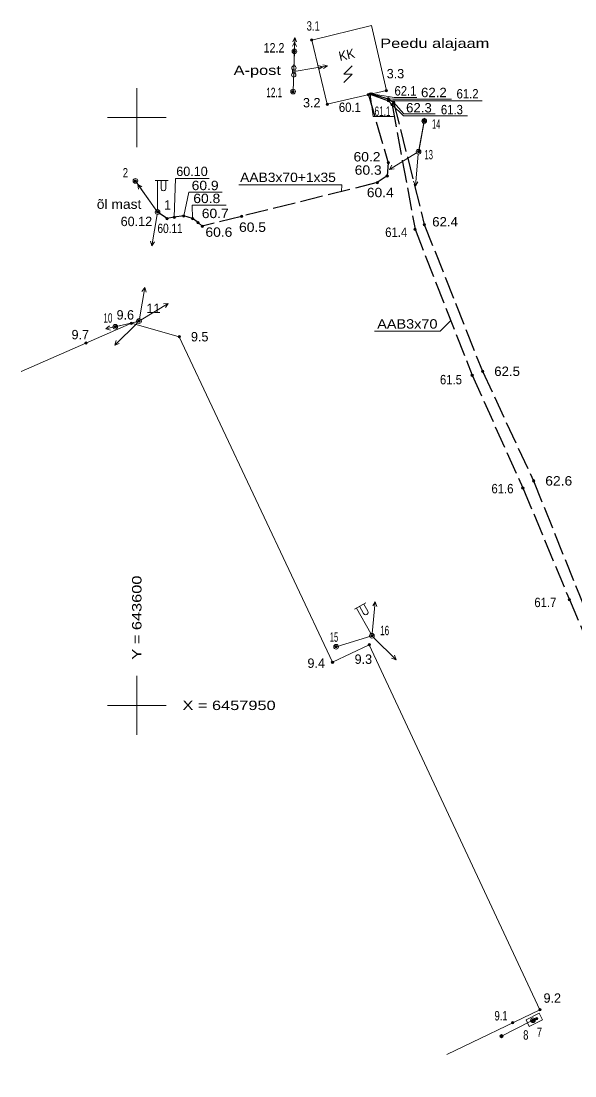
# Model space of a CAD drawing. Extents: x 643590 to 643682, y 6457865 to 6458008.
# Drawn here: x 643590.2 to 643637.3, y 6457918.5 to 6458008.2 of the extents above; entities that cross this region are included whole.
import ezdxf
from ezdxf.enums import TextEntityAlignment as Align

# ---------------------------------------------------------------- set-up
doc = ezdxf.new("R2010")
doc.units = 0
doc.header["$LTSCALE"] = 0.32
doc.header["$PDMODE"] = 32
doc.header["$PDSIZE"] = 0.16
doc.linetypes.add('LONG_DASHED', pattern=[7.5, 6, -1.5])
for name, color, linetype, lineweight in [('1', 7, 'Continuous', 13), ('11', 7, 'Continuous', 13), ('12', 7, 'Continuous', 13), ('13', 7, 'Continuous', 13), ('21', 7, 'LONG_DASHED', 25), ('26', 7, 'Continuous', 13), ('27', 7, 'Continuous', 13), ('28', 7, 'Continuous', 13), ('48', 7, 'Continuous', 13), ('54', 7, 'Continuous', 13), ('57', 7, 'Continuous', 13), ('61', 7, 'Continuous', 13), ('7', 7, 'Continuous', 13)]:
    doc.layers.add(name, color=color, linetype=linetype, lineweight=lineweight)
doc.layers.add('49', color=7, linetype='Continuous')
doc.layers.add('62', color=7, linetype='Continuous')

msp = doc.modelspace()

# ---------------------------------------------------------------- hatches: boundary and pattern name
at = {"layer": '54'}
for points in [[(643614.99, 6458006.6, 1), (643614.79, 6458006.6, 1)], [(643613.51, 6458005.64, 1), (643613.31, 6458005.64, 1)], [(643613.4, 6458002.22, 1), (643613.2, 6458002.22, 1)], [(643619.8, 6458001.94, 1), (643619.6, 6458001.94, 1)], [(643619.96, 6458002, 1), (643619.76, 6458002, 1)], [(643620.1, 6458002.01, 1), (643619.9, 6458002.01, 1)], [(643621.34, 6458002.3, 1), (643621.14, 6458002.3, 1)], [(643616.3, 6458001.14, 1), (643616.1, 6458001.14, 1)], [(643621.49, 6458001.61, 1), (643621.29, 6458001.61, 1)], [(643621.51, 6458001.44, 1), (643621.31, 6458001.44, 1)], [(643621.82, 6458001.1, 1), (643621.62, 6458001.1, 1)], [(643621.95, 6458001.31, 1), (643621.75, 6458001.31, 1)], [(643624.55, 6457999.72, 1), (643624.35, 6457999.72, 1)], [(643624.07, 6457997.1, 1), (643623.87, 6457997.1, 1)], [(643621.49, 6457996.16, 1), (643621.29, 6457996.16, 1)], [(643599.98, 6457994.62, 1), (643599.78, 6457994.62, 1)], [(643621.4, 6457995.04, 1), (643621.2, 6457995.04, 1)], [(643620.56, 6457994.47, 1), (643620.36, 6457994.47, 1)], [(643601.87, 6457991.96, 1), (643601.67, 6457991.96, 1)], [(643601.87, 6457991.96, 1), (643601.67, 6457991.96, 1)], [(643602.68, 6457991.41, 1), (643602.48, 6457991.41, 1)], [(643603.29, 6457991.53, 1), (643603.09, 6457991.53, 1)], [(643604.1, 6457991.64, 1), (643603.9, 6457991.64, 1)], [(643604.85, 6457991.41, 1), (643604.65, 6457991.41, 1)], [(643605.31, 6457991.07, 1), (643605.11, 6457991.07, 1)], [(643609.01, 6457991.6, 1), (643608.81, 6457991.6, 1)], [(643605.67, 6457990.76, 1), (643605.47, 6457990.76, 1)], [(643623.77, 6457990.5, 1), (643623.57, 6457990.5, 1)], [(643624.56, 6457990.9, 1), (643624.36, 6457990.9, 1)], [(643598.27, 6457982.21, 1), (643598.07, 6457982.21, 1)], [(643599.64, 6457982.5, 1), (643599.44, 6457982.5, 1)], [(643600.29, 6457982.69, 1), (643600.09, 6457982.69, 1)], [(643603.71, 6457981.36, 1), (643603.51, 6457981.36, 1)], [(643595.79, 6457980.82, 1), (643595.59, 6457980.82, 1)], [(643629.51, 6457978.42, 1), (643629.31, 6457978.42, 1)], [(643628.63, 6457978.08, 1), (643628.43, 6457978.08, 1)], [(643633.85, 6457969.1, 1), (643633.65, 6457969.1, 1)], [(643632.94, 6457968.5, 1), (643632.74, 6457968.5, 1)], [(643636.9, 6457959, 1), (643636.7, 6457959, 1)], [(643619.88, 6457955.15, 1), (643619.68, 6457955.15, 1)], [(643620.1, 6457955.92, 1), (643619.9, 6457955.92, 1)], [(643617.06, 6457954.98, 1), (643616.86, 6457954.98, 1)], [(643616.75, 6457953.66, 1), (643616.55, 6457953.66, 1)], [(643634.39, 6457924.11, 1), (643634.19, 6457924.11, 1)], [(643632.08, 6457923, 1), (643631.88, 6457923, 1)], [(643633.8, 6457923.21, 1), (643633.6, 6457923.21, 1)], [(643633.91, 6457923.24, 1), (643633.71, 6457923.24, 1)]]:
    msp.add_hatch(color=256, dxfattribs=at).paths.add_polyline_path(points)

# ---------------------------------------------------------------- linework, layer by layer
at = {"layer": '1'}
for q in [(643614.89, 6458006.6), (643621.24, 6458002.3)]:
    msp.add_line((643619.97, 6458007.83), q, dxfattribs=at)
msp.add_lwpolyline([(643614.89, 6458006.6), (643616.2, 6458001.14), (643621.24, 6458002.3)], dxfattribs=at)
at = {"layer": '11'}
for p, q in [((643601.57, 6457994.66), (643602.67, 6457994.66)), ((643601.77, 6457994.66), (643601.77, 6457992.16)), ((643602.07, 6457994.66), (643602.07, 6457993.96)), ((643602.47, 6457994.66), (643602.47, 6457993.96)), ((643618.52, 6457958.19), (643619.48, 6457958.72)), ((643618.7, 6457958.28), (643619.9, 6457956.1)), ((643618.96, 6457958.43), (643619.3, 6457957.82)), ((643619.31, 6457958.62), (643619.65, 6457958.01))]:
    msp.add_line(p, q, dxfattribs=at)
for centre, radius in [((643599.88, 6457994.62), 0.1993), ((643601.77, 6457991.96), 0.2), ((643620, 6457955.92), 0.2)]:
    msp.add_circle(centre, radius, dxfattribs=at)
for centre, start, end in [((643602.27, 6457993.9598), 179.93931, 0.0607), ((643619.4724, 6457957.9127), 208.80646, 28.92786)]:
    msp.add_arc(centre, 0.2, start, end, dxfattribs=at)
at = {"layer": '12'}
for p, q in [((643623.97, 6457997.1), (643624.45, 6457999.72)), ((643624.01, 6457997.3), (643624.49, 6457999.95)), ((643623.8, 6457997), (643621.49, 6457995.6)), ((643623.95, 6457996.9), (643623.7, 6457994.21)), ((643601.77, 6457991.96), (643599.88, 6457994.62)), ((643601.65, 6457992.12), (643600.08, 6457994.32)), ((643601.74, 6457991.76), (643601.29, 6457989.1)), ((643600.22, 6457982.89), (643600.68, 6457985.55)), ((643600.36, 6457982.79), (643602.67, 6457984.19)), ((643600, 6457982.64), (643597.37, 6457982.02)), ((643600.05, 6457982.55), (643598.12, 6457980.65)), ((643600.19, 6457982.69), (643598.17, 6457982.21)), ((643620.02, 6457956.12), (643620.28, 6457958.81)), ((643620, 6457955.92), (643616.96, 6457954.98)), ((643620.14, 6457955.78), (643622.06, 6457953.88))]:
    msp.add_line(p, q, dxfattribs=at)
for points in [[(643624.25, 6457999.63), (643624.49, 6457999.95), (643624.6, 6457999.56)], [(643621.89, 6457995.63), (643621.49, 6457995.6), (643621.71, 6457995.95)], [(643600.14, 6457993.92), (643600.08, 6457994.32), (643600.44, 6457994.12)], [(643623.91, 6457994.55), (643623.7, 6457994.21), (643623.55, 6457994.6)], [(643601.52, 6457989.43), (643601.29, 6457989.1), (643601.17, 6457989.5)], [(643600.44, 6457985.22), (643600.68, 6457985.55), (643600.79, 6457985.15)], [(643602.27, 6457984.16), (643602.67, 6457984.19), (643602.45, 6457983.85)], [(643597.76, 6457981.93), (643597.37, 6457982.02), (643597.69, 6457982.28)], [(643598.51, 6457980.78), (643598.12, 6457980.65), (643598.26, 6457981.04)], [(643620.07, 6457958.47), (643620.28, 6457958.81), (643620.43, 6457958.42)], [(643621.93, 6457954.26), (643622.06, 6457953.88), (643621.67, 6457954.01)]]:
    msp.add_lwpolyline(points, dxfattribs=at)
for centre, radius in [((643623.97, 6457997.1), 0.2), ((643623.97, 6457997.1), 0.2), ((643623.97, 6457997.1), 0.2), ((643601.77, 6457991.96), 0.2), ((643601.77, 6457991.96), 0.2), ((643598.17, 6457982.21), 0.1998), ((643600.19, 6457982.69), 0.2), ((643600.19, 6457982.69), 0.2), ((643600.19, 6457982.69), 0.2), ((643600.19, 6457982.69), 0.2), ((643620, 6457955.92), 0.2), ((643620, 6457955.92), 0.2)]:
    msp.add_circle(centre, radius, dxfattribs=at)
at = {"layer": '13'}
msp.add_line((643633.52, 6457923.12), (643631.02, 6457921.86), dxfattribs=at)
for centre, radius in [((643633.7, 6457923.21), 0.2), ((643631.0229, 6457921.8561), 0.1361), ((643631.0229, 6457921.8561), 0.1207), ((643631.0229, 6457921.8561), 0.1039), ((643631.0229, 6457921.8561), 0.0901), ((643631.0229, 6457921.8561), 0.0749), ((643631.0229, 6457921.8561), 0.0614), ((643631.0229, 6457921.8561), 0.0497), ((643631.0229, 6457921.8561), 0.0348), ((643631.0229, 6457921.8561), 0.0235), ((643631.0229, 6457921.8561), 0.0132), ((643631.0229, 6457921.8561), 0.00782)]:
    msp.add_circle(centre, radius, dxfattribs=at)
at = {"layer": '21'}
for points in [[(643619.7, 6458001.94), (643621.39, 6457996.16), (643621.3, 6457995.04), (643620.46, 6457994.47), (643608.91, 6457991.6), (643605.57, 6457990.76), (643605.21, 6457991.07), (643604.75, 6457991.41), (643604, 6457991.64), (643603.19, 6457991.53), (643602.58, 6457991.41), (643601.77, 6457991.96)], [(643619.86, 6458002), (643621.41, 6458001.44), (643621.72, 6458001.1), (643623.67, 6457990.5), (643628.53, 6457978.08), (643632.84, 6457968.5), (643636.8, 6457959), (643640.68, 6457949.87), (643645.29, 6457940.44), (643648.91, 6457931.27), (643652.3, 6457924.34), (643653.67, 6457923.54), (643653.76, 6457922.8)], [(643620, 6458002.01), (643621.39, 6458001.61), (643621.85, 6458001.31), (643624.46, 6457990.9), (643629.41, 6457978.42), (643633.75, 6457969.1), (643637.65, 6457959.37), (643641.45, 6457950.17), (643645.84, 6457940.7), (643649.45, 6457931.5), (643652.69, 6457924.59), (643653.99, 6457923.58), (643655.02, 6457924.08), (643655.93, 6457923.97), (643656.51, 6457923.38), (643657, 6457922.26), (643660.14, 6457914.51)]]:
    msp.add_lwpolyline(points, dxfattribs=at)
at = {"layer": '21', "linetype": 'Continuous', "lineweight": 13}
for points in [[(643617.41, 6457993.71), (643617.44, 6457994.27), (643608.69, 6457994.27)], [(643626.71, 6457982.74), (643625.81, 6457981.83), (643620.22, 6457981.82)]]:
    msp.add_lwpolyline(points, dxfattribs=at)
at = {"layer": '26'}
for p, q in [((643613.43, 6458006.42), (643613.25, 6458006.07)), ((643613.43, 6458006.42), (643613.58, 6458006.05)), ((643613.44, 6458006.83), (643613.59, 6458006.45)), ((643613.3, 6458002.22), (643613.41, 6458005.64)), ((643613.24, 6458003.78), (643613.26, 6458004.08)), ((643613.46, 6458003.78), (643613.48, 6458004.08)), ((643615.82, 6458004.33), (643615.44, 6458004.44)), ((643615.82, 6458004.33), (643615.49, 6458004.12)), ((643616.22, 6458004.4), (643615.88, 6458004.18))]:
    msp.add_line(p, q, dxfattribs=at)
for points in [[(643613.37, 6458004.13), (643613.44, 6458006.83), (643613.27, 6458006.46)], [(643613.56, 6458003.96), (643616.22, 6458004.4), (643615.83, 6458004.5)]]:
    msp.add_lwpolyline(points, dxfattribs=at)
for centre, radius in [((643613.41, 6458005.64), 0.1998), ((643613.3495, 6458003.6302), 0.1875), ((643613.3705, 6458004.2298), 0.1875), ((643613.3495, 6458003.6302), 0.0114), ((643613.3705, 6458004.2298), 0.0114), ((643613.3, 6458002.22), 0.1998)]:
    msp.add_circle(centre, radius, dxfattribs=at)
at = {"layer": '27'}
for p, q in [((643617.61, 6458003.7), (643618.32, 6458004.41)), ((643617.61, 6458003.7), (643618.32, 6458003.7)), ((643617.61, 6458003), (643618.32, 6458003.7))]:
    msp.add_line(p, q, dxfattribs=at)
at = {"layer": '28'}
msp.add_lwpolyline([(643626.38, 6457920.31), (643634.29, 6457924.11), (643619.78, 6457955.15), (643616.65, 6457953.66), (643603.61, 6457981.36), (643599.54, 6457982.5), (643590.16, 6457978.41)], dxfattribs=at)
at = {"layer": '48'}
for centre in [(643624.45, 6457999.72), (643616.96, 6457954.98)]:
    msp.add_circle(centre, 0.1998, dxfattribs=at)
at = {"layer": '54'}
for centre in [(643614.89, 6458006.6), (643613.41, 6458005.64), (643613.3, 6458002.22), (643619.7, 6458001.94), (643619.86, 6458002), (643620, 6458002.01), (643621.24, 6458002.3), (643616.2, 6458001.14), (643621.39, 6458001.61), (643621.41, 6458001.44), (643621.72, 6458001.1), (643621.85, 6458001.31), (643624.45, 6457999.72), (643623.97, 6457997.1), (643621.39, 6457996.16), (643599.88, 6457994.62), (643621.3, 6457995.04), (643620.46, 6457994.47), (643601.77, 6457991.96), (643601.77, 6457991.96), (643602.58, 6457991.41), (643603.19, 6457991.53), (643604, 6457991.64), (643604.75, 6457991.41), (643605.21, 6457991.07), (643608.91, 6457991.6), (643605.57, 6457990.76), (643623.67, 6457990.5), (643624.46, 6457990.9), (643598.17, 6457982.21), (643599.54, 6457982.5), (643600.19, 6457982.69), (643603.61, 6457981.36), (643595.69, 6457980.82), (643629.41, 6457978.42), (643628.53, 6457978.08), (643633.75, 6457969.1), (643632.84, 6457968.5), (643636.8, 6457959), (643619.78, 6457955.15), (643620, 6457955.92), (643616.96, 6457954.98), (643616.65, 6457953.66), (643634.29, 6457924.11), (643631.98, 6457923), (643633.7, 6457923.21), (643633.81, 6457923.24)]:
    msp.add_circle(centre, 0.1, dxfattribs=at)
for p in [(643614.89, 6458006.6), (643613.41, 6458005.64), (643613.3, 6458002.22), (643619.7, 6458001.94), (643619.86, 6458002), (643620, 6458002.01), (643621.24, 6458002.3), (643616.2, 6458001.14), (643621.39, 6458001.61), (643621.41, 6458001.44), (643621.72, 6458001.1), (643621.85, 6458001.31), (643624.45, 6457999.72), (643623.97, 6457997.1), (643621.39, 6457996.16), (643599.88, 6457994.62), (643621.3, 6457995.04), (643620.46, 6457994.47), (643601.77, 6457991.96), (643602.58, 6457991.41), (643603.19, 6457991.53), (643604, 6457991.64), (643604.75, 6457991.41), (643605.21, 6457991.07), (643608.91, 6457991.6), (643605.57, 6457990.76), (643623.67, 6457990.5), (643624.46, 6457990.9), (643598.17, 6457982.21), (643599.54, 6457982.5), (643600.19, 6457982.69), (643603.61, 6457981.36), (643595.69, 6457980.82), (643628.53, 6457978.08), (643629.41, 6457978.42), (643633.75, 6457969.1), (643632.84, 6457968.5), (643636.8, 6457959), (643619.78, 6457955.15), (643620, 6457955.92), (643616.96, 6457954.98), (643616.65, 6457953.66), (643634.29, 6457924.11), (643631.98, 6457923), (643633.7, 6457923.21), (643633.81, 6457923.24)]:
    msp.add_point(p, dxfattribs=at)
at = {"layer": '57'}
for points in [[(643619.86, 6458002), (643620.1, 6458000.09), (643621.83, 6458000.09)], [(643620, 6458002.01), (643621.9, 6458001.72), (643623.81, 6458001.72)], [(643621.39, 6458001.61), (643621.79, 6458001.57), (643626.77, 6458001.57)], [(643621.41, 6458001.44), (643622.33, 6458001.44), (643629.37, 6458001.44)], [(643621.72, 6458001.1), (643622.69, 6458000.16), (643628.13, 6458000.16)], [(643621.85, 6458001.31), (643622.73, 6458000.31), (643625.37, 6458000.31)], [(643603.19, 6457991.53), (643603.29, 6457994.83), (643606.16, 6457994.83)], [(643604, 6457991.64), (643604.44, 6457993.66), (643607.27, 6457993.66)], [(643604.75, 6457991.41), (643604.71, 6457992.55), (643607.6, 6457992.55)]]:
    msp.add_lwpolyline(points, dxfattribs=at)
at = {"layer": '61'}
for p, q in [((643600, 6458002.5), (643600, 6457997.5)), ((643597.5, 6458000), (643602.5, 6458000)), ((643600, 6457952.5), (643600, 6457947.5)), ((643597.5, 6457950), (643602.5, 6457950))]:
    msp.add_line(p, q, dxfattribs=at)
at = {"layer": '7'}
msp.add_lwpolyline([(643633.11, 6457923.25), (643634.23, 6457923.81), (643634.51, 6457923.24), (643633.39, 6457922.69)], close=True, dxfattribs=at)
for centre, radius in [((643633.6126, 6457923.1429), 0.1), ((643633.6126, 6457923.1429), 0.09), ((643633.6126, 6457923.1429), 0.08), ((643633.6126, 6457923.1429), 0.07), ((643633.6126, 6457923.1429), 0.06), ((643633.6126, 6457923.1429), 0.05), ((643633.6126, 6457923.1429), 0.04), ((643633.6126, 6457923.1429), 0.03), ((643633.6126, 6457923.1429), 0.02), ((643634.0164, 6457923.3415), 0.1), ((643634.0164, 6457923.3415), 0.09), ((643634.0164, 6457923.3415), 0.08), ((643634.0164, 6457923.3415), 0.07), ((643634.0164, 6457923.3415), 0.06), ((643634.0164, 6457923.3415), 0.05), ((643634.0164, 6457923.3415), 0.04), ((643634.0164, 6457923.3415), 0.03), ((643634.0164, 6457923.3415), 0.02)]:
    msp.add_circle(centre, radius, dxfattribs=at)

# ---------------------------------------------------------------- texts
at = {"layer": '21'}
for s, width, p in [('AAB3x70+1x35', 1.1, (643608.79, 6457994.52)), ('AAB3x70', 1.15, (643620.45, 6457982.05))]:
    msp.add_text(s, height=0.8, dxfattribs=dict(at, width=width)).set_placement(p)
at = {"layer": '49'}
for s, width, p in [('62.1', 0.9, (643621.92, 6458001.88)), ('62.2', 1.05, (643624.18, 6458001.74)), ('61.2', 0.9, (643627.2, 6458001.63)), ('60.1', 0.9, (643617.19, 6458000.48)), ('61.1', 0.65, (643620.23, 6458000.15)), ('62.3', 1.05, (643622.91, 6458000.44)), ('61.3', 0.9, (643625.87, 6458000.28)), ('60.2', 1.1, (643618.44, 6457996.27)), ('60.3', 1.1, (643618.54, 6457995.14)), ('60.9', 1.1, (643604.67, 6457993.83)), ('60.4', 1.1, (643619.57, 6457993.23)), ('60.8', 1.1, (643604.81, 6457992.73)), ('60.7', 1.1, (643605.53, 6457991.45)), ('60.5', 1.1, (643608.7, 6457990.28)), ('62.4', 1.05, (643625.13, 6457990.74)), ('60.11', 0.8, (643601.76, 6457990.18)), ('60.6', 1.1, (643605.84, 6457989.86)), ('61.4', 0.9, (643621.13, 6457989.85)), ('62.5', 1.05, (643630.41, 6457978.02)), ('61.5', 0.9, (643625.79, 6457977.31)), ('61.6', 0.9, (643630.17, 6457968.04)), ('62.6', 1.1, (643634.75, 6457968.7)), ('61.7', 0.9, (643633.82, 6457958.36))]:
    msp.add_text(s, height=0.8, dxfattribs=dict(at, width=width)).set_placement(p)
for s, p in [('60.10', (643603.36, 6457995.03)), ('60.12', (643598.63, 6457990.77))]:
    msp.add_text(s, height=0.8, dxfattribs=at).set_placement(p)
at = {"layer": '57'}
for s, width, p in [('Peedu alajaam', 1.3, (643625.35, 6458005.93)), ('A-post', 1.3, (643610.25, 6458003.63)), ('õl mast', 1.1, (643598.495, 6457992.24))]:
    msp.add_text(s, height=0.8, dxfattribs=dict(at, width=width)).set_placement(p, align=Align.CENTER)
at = {"layer": '57', "width": 0.95}
msp.add_text('KK', height=0.8, rotation=12.824, dxfattribs=at).set_placement((643617.9462, 6458004.9594), align=Align.CENTER)
at = {"layer": '57', "width": 1.3}
msp.add_text(' Y = 643600', height=0.8, rotation=90, dxfattribs=at).set_placement((643600.4, 6457953.5))
msp.add_text(' X = 6457950', height=0.8, dxfattribs=at).set_placement((643603.5, 6457949.6))
at = {"layer": '62'}
for s, width, p in [('3.1', 0.75, (643614.45, 6458007.4)), ('12.2', 0.85, (643610.79, 6458005.54)), ('12.1', 0.65, (643611.02, 6458001.74)), ('14', 0.6, (643625.11, 6457999.05)), ('13', 0.6, (643624.48, 6457996.45)), ('2', 0.75, (643598.81, 6457994.91)), ('10', 0.65, (643597.16, 6457982.56)), ('15', 0.6, (643616.42, 6457955.41)), ('16', 0.65, (643620.7, 6457955.97)), ('9.1', 0.75, (643630.43, 6457923.19)), ('8', 0.75, (643632.87, 6457921.56)), ('7', 0.75, (643634.03, 6457921.79))]:
    msp.add_text(s, height=0.8, dxfattribs=dict(at, width=width)).set_placement(p)
for s, p in [('3.3', (643621.26, 6458003.34)), ('3.2', (643614.14, 6458000.87)), ('1', (643602.32, 6457992.17)), ('11', (643600.83, 6457983.38)), ('9.6', (643598.28, 6457982.82)), ('9.7', (643594.45, 6457981.14)), ('9.5', (643604.61, 6457980.96)), ('9.3', (643618.53, 6457953.53)), ('9.4', (643614.52, 6457953.19)), ('9.2', (643634.6, 6457924.7))]:
    msp.add_text(s, height=0.8, dxfattribs=at).set_placement(p)

doc.saveas('drawing.dxf')
